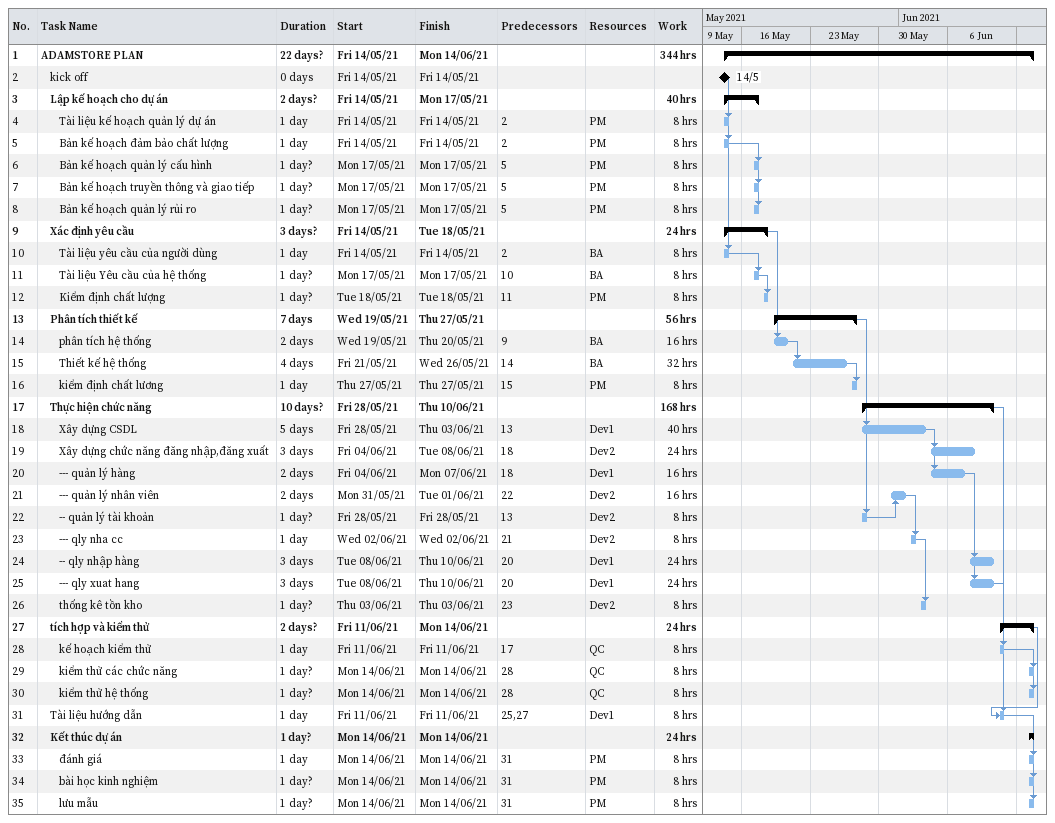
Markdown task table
| ID | Level | Task | Duration | Start | Finish | Predecessors | Resources | Work (h) |
|---|---|---|---|---|---|---|---|---|
| 1 | 1 | **ADAMSTORE PLAN** | 22d? | 2021-05-14 | 2021-06-14 |  |  | 344 |
| 2 | 2 | kick off | 0d | 2021-05-14 | 2021-05-14 |  |  |  |
| 3 | 2 | **Lập kế hoạch cho dự án** | 2d? | 2021-05-14 | 2021-05-17 |  |  | 40 |
| 4 | 3 | Tài liệu kế hoạch quản lý dự án | 1d | 2021-05-14 | 2021-05-14 | 2 | PM | 8 |
| 5 | 3 | Bản kế hoạch đảm bảo chất lượng | 1d | 2021-05-14 | 2021-05-14 | 2 | PM | 8 |
| 6 | 3 | Bản kế hoạch quản lý cấu hình | 1d? | 2021-05-17 | 2021-05-17 | 5 | PM | 8 |
| 7 | 3 | Bản kế hoạch truyền thông và giao tiếp | 1d? | 2021-05-17 | 2021-05-17 | 5 | PM | 8 |
| 8 | 3 | Bản kế hoạch quản lý rủi ro | 1d? | 2021-05-17 | 2021-05-17 | 5 | PM | 8 |
| 9 | 2 | **Xác định yêu cầu** | 3d? | 2021-05-14 | 2021-05-18 |  |  | 24 |
| 10 | 3 | Tài liệu yêu cầu của người dùng | 1d | 2021-05-14 | 2021-05-14 | 2 | BA | 8 |
| 11 | 3 | Tài liệu Yêu cầu của hệ thống | 1d? | 2021-05-17 | 2021-05-17 | 10 | BA | 8 |
| 12 | 3 | Kiểm định chất lượng | 1d? | 2021-05-18 | 2021-05-18 | 11 | PM | 8 |
| 13 | 2 | **Phân tích thiết kế** | 7d | 2021-05-19 | 2021-05-27 |  |  | 56 |
| 14 | 3 | phân tích hệ thống | 2d | 2021-05-19 | 2021-05-20 | 9 | BA | 16 |
| 15 | 3 | Thiết kế hệ thống | 4d | 2021-05-21 | 2021-05-26 | 14 | BA | 32 |
| 16 | 3 | kiểm định chất lương | 1d | 2021-05-27 | 2021-05-27 | 15 | PM | 8 |
| 17 | 2 | **Thực hiện chức năng** | 10d? | 2021-05-28 | 2021-06-10 |  |  | 168 |
| 18 | 3 | Xây dựng CSDL | 5d | 2021-05-28 | 2021-06-03 | 13 | Dev1 | 40 |
| 19 | 3 | Xây dựng chức năng đăng nhập,đăng xuất | 3d | 2021-06-04 | 2021-06-08 | 18 | Dev2 | 24 |
| 20 | 3 | --- quản lý hàng | 2d | 2021-06-04 | 2021-06-07 | 18 | Dev1 | 16 |
| 21 | 3 | --- quản lý nhân viên | 2d | 2021-05-31 | 2021-06-01 | 22 | Dev2 | 16 |
| 22 | 3 | -- quản lý tài khoản | 1d? | 2021-05-28 | 2021-05-28 | 13 | Dev2 | 8 |
| 23 | 3 | --- qly nha cc | 1d | 2021-06-02 | 2021-06-02 | 21 | Dev2 | 8 |
| 24 | 3 | -- qly nhập hàng | 3d | 2021-06-08 | 2021-06-10 | 20 | Dev1 | 24 |
| 25 | 3 | --- qly xuat hang | 3d | 2021-06-08 | 2021-06-10 | 20 | Dev1 | 24 |
| 26 | 3 | thống kê tồn kho | 1d? | 2021-06-03 | 2021-06-03 | 23 | Dev2 | 8 |
| 27 | 2 | **tích hợp và kiểm thử** | 2d? | 2021-06-11 | 2021-06-14 |  |  | 24 |
| 28 | 3 | kế hoạch kiểm thử | 1d | 2021-06-11 | 2021-06-11 | 17 | QC | 8 |
| 29 | 3 | kiểm thử các chức năng | 1d? | 2021-06-14 | 2021-06-14 | 28 | QC | 8 |
| 30 | 3 | kiểm thử hệ thống | 1d? | 2021-06-14 | 2021-06-14 | 28 | QC | 8 |
| 31 | 2 | Tài liệu hướng dẫn | 1d | 2021-06-11 | 2021-06-11 | 25, 27 | Dev1 | 8 |
| 32 | 2 | **Kết thúc dự án** | 1d? | 2021-06-14 | 2021-06-14 |  |  | 24 |
| 33 | 3 | đánh giá | 1d | 2021-06-14 | 2021-06-14 | 31 | PM | 8 |
| 34 | 3 | bài học kinh nghiệm | 1d? | 2021-06-14 | 2021-06-14 | 31 | PM | 8 |
| 35 | 3 | lưu mẫu | 1d? | 2021-06-14 | 2021-06-14 | 31 | PM | 8 |
